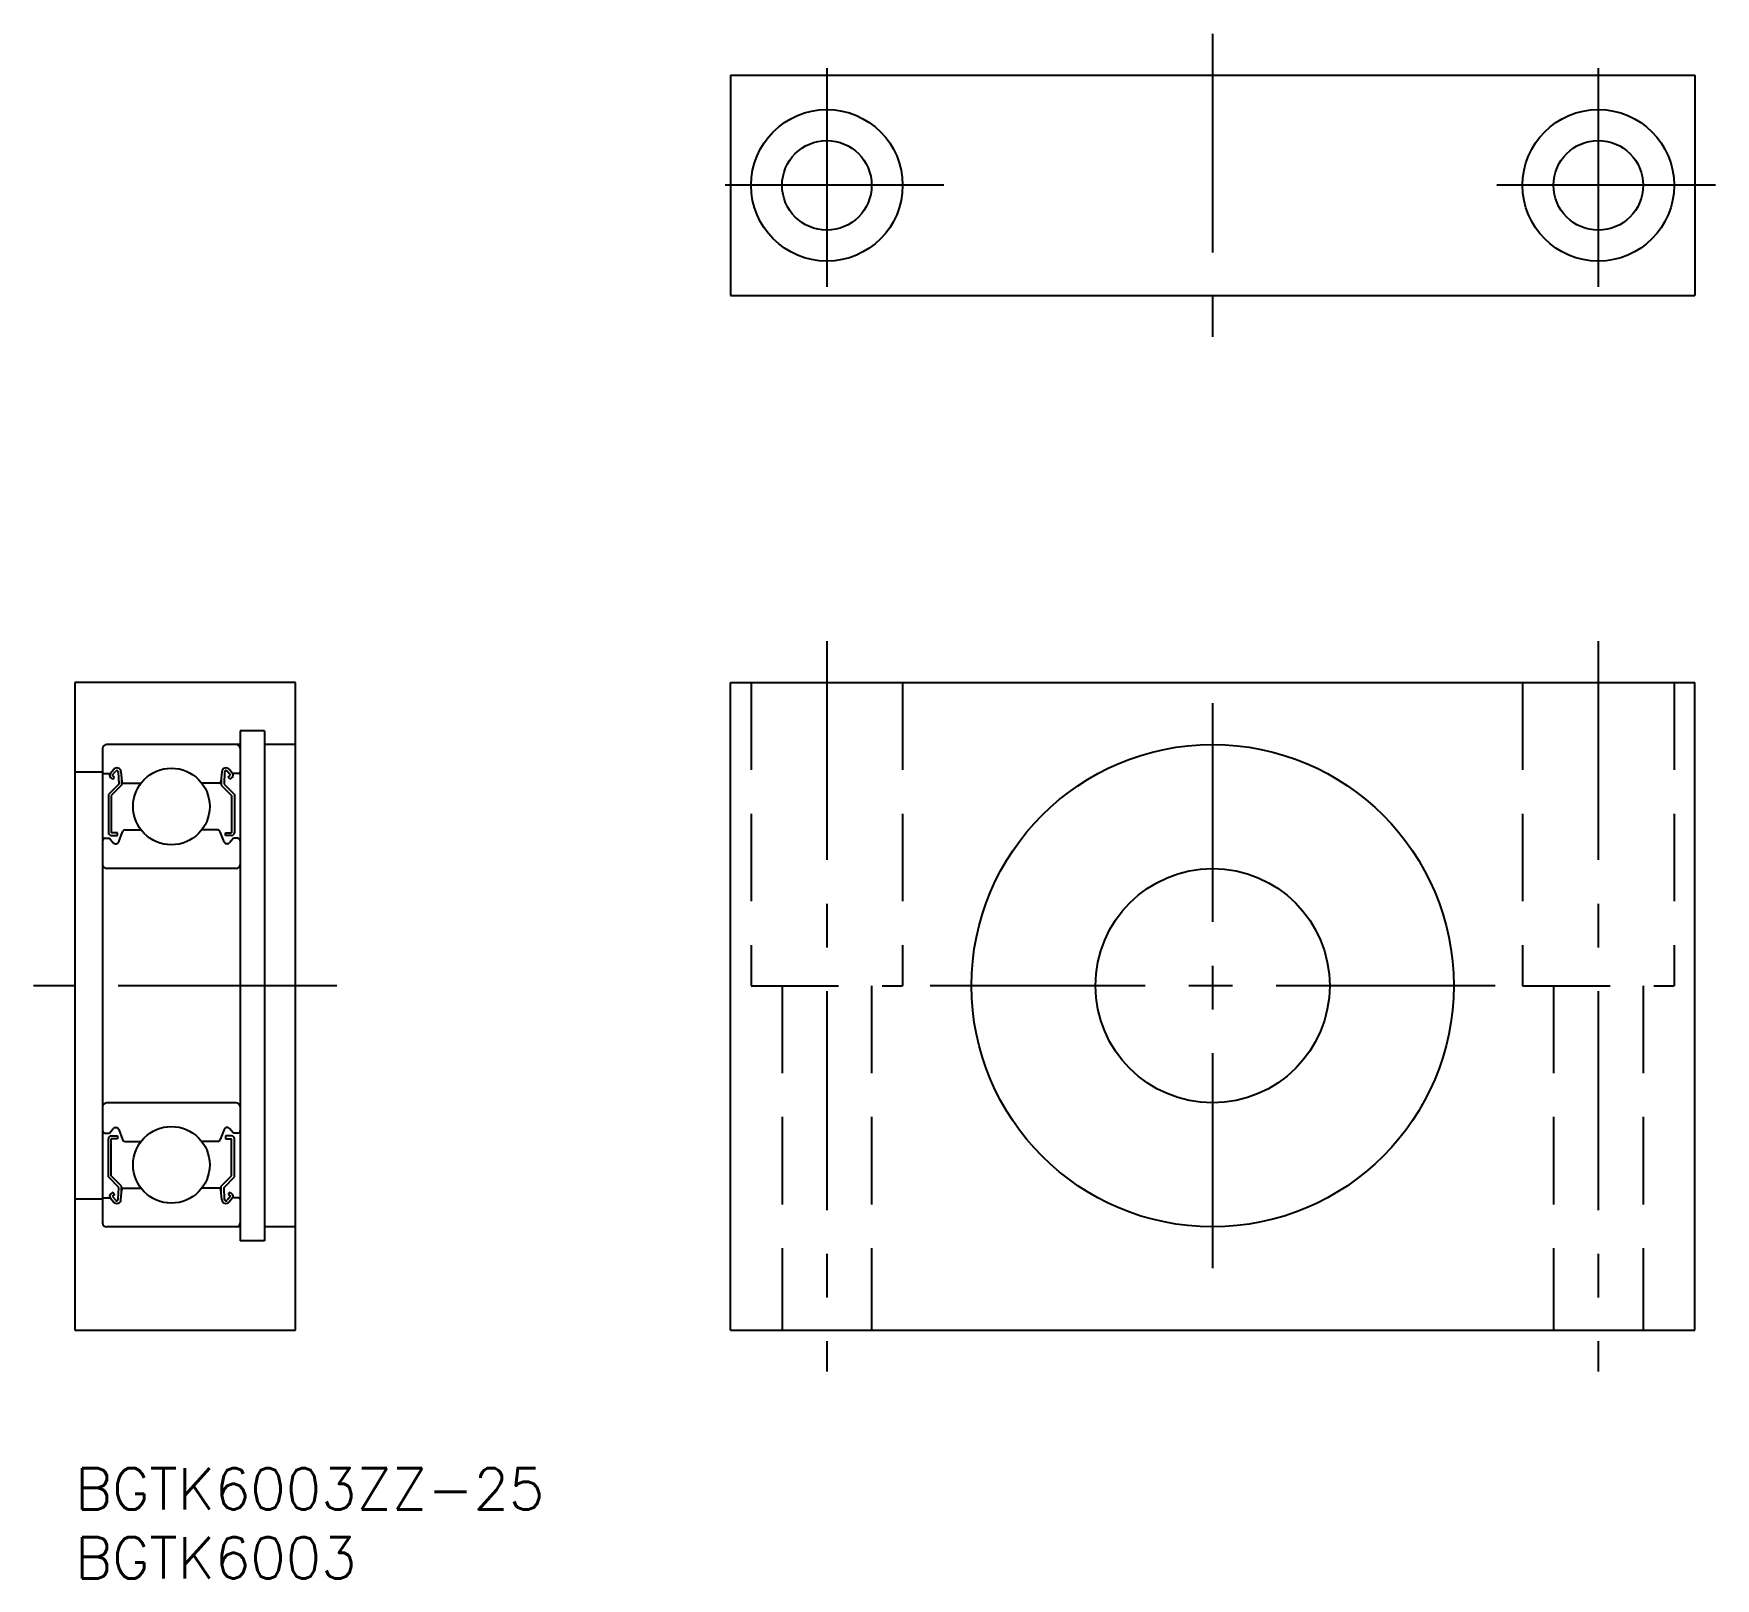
# Model space of a CAD drawing. Extents: x -3 to 119, y -8 to 104.
import ezdxf

# ---------------------------------------------------------------- set-up
doc = ezdxf.new("R2010")
doc.units = 0
doc.header["$LTSCALE"] = 0.5
doc.linetypes.add('CENTER', pattern=[50.8, 31.75, -6.35, 6.35, -6.35])
doc.linetypes.add('DASHED', pattern=[19.05, 12.7, -6.35])
for name, color, linetype in [('MSM_CENTER', 1, 'CENTER'), ('MSM_CONTINUOUS', 7, 'CONTINUOUS'), ('MSM_DASHED', 4, 'DASHED'), ('MSM_PART_NUMBER', 7, 'CONTINUOUS')]:
    doc.layers.add(name, color=color, linetype=linetype)
doc.styles.get("Standard").update_dxf_attribs({"font": 'txt.shx', "height": 3, "bigfont": 'bigfont.shx'})

# ---------------------------------------------------------------- blocks, each defined once
blk = doc.blocks.new('*U6')
at = {"layer": 'MSM_PART_NUMBER'}
blk.add_text('BGTK6003ZZ-25', height=3, dxfattribs=at).set_placement((0, -3))
blk = doc.blocks.new('*U7')
at = {"layer": 'MSM_PART_NUMBER'}
blk.add_text('BGTK6003', height=3, dxfattribs=at).set_placement((0, -8))

msp = doc.modelspace()

# ---------------------------------------------------------------- linework, layer by layer
at = {"layer": 'MSM_CENTER'}
for p, q in [((82.58, 104.07), (82.58, 82.07)), ((54.58, 101.57), (54.58, 84.57)), ((110.58, 101.57), (110.58, 84.57)), ((63.08, 93.07), (46.08, 93.07)), ((119.08, 93.07), (102.08, 93.07)), ((54.58, 60), (54.58, 7)), ((110.58, 60), (110.58, 7)), ((82.58, 55.5), (82.58, 14.5)), ((19, 35), (-3, 35)), ((103.08, 35), (62.08, 35))]:
    msp.add_line(p, q, dxfattribs=at)
at = {"layer": 'MSM_CONTINUOUS'}
for p, q in [((47.58, 101.07), (47.58, 85.07)), ((47.58, 101.07), (117.58, 101.07)), ((117.58, 101.07), (117.58, 85.07)), ((47.58, 85.07), (117.58, 85.07)), ((0, 57), (0, 10)), ((16, 57), (0, 57)), ((16, 10), (16, 57)), ((47.58, 10), (47.58, 57)), ((47.58, 57), (117.58, 57)), ((117.58, 10), (117.58, 57)), ((12, 52.5), (2.3, 52.5)), ((12, 53.5), (12, 16.5)), ((13.75, 53.5), (12, 53.5)), ((13.75, 53.5), (13.75, 16.5)), ((16, 52.5), (13.75, 52.5)), ((2, 52.2), (2, 17.8)), ((2, 50.5), (0, 50.5)), ((2.1, 50.4), (2.56, 50.4)), ((2.56, 50.4), (2.81, 50.7)), ((2.74, 49.99), (2.58, 50.12)), ((2.71, 50.27), (2.96, 50.57)), ((2.87, 50.14), (2.71, 50.27)), ((2.74, 49.99), (2.87, 50.14)), ((3.14, 50.51), (3.18, 49.63)), ((3.34, 50.53), (3.4, 49.79)), ((10.66, 50.53), (10.6, 49.79)), ((10.86, 50.51), (10.82, 49.63)), ((11.29, 50.27), (11.04, 50.57)), ((11.13, 50.14), (11.29, 50.27)), ((11.26, 49.99), (11.13, 50.14)), ((11.44, 50.4), (11.19, 50.7)), ((11.26, 49.99), (11.42, 50.12)), ((11.9, 50.4), (11.44, 50.4)), ((3.18, 49.63), (2.43, 48.88)), ((2.43, 48.88), (2.43, 46.1)), ((3.38, 49.55), (2.63, 48.8)), ((3.38, 50.02), (3.38, 49.55)), ((3.5, 49.7), (4.8, 49.7)), ((10.5, 49.7), (9.2, 49.7)), ((10.62, 50.02), (10.62, 49.55)), ((10.62, 49.55), (11.37, 48.8)), ((10.82, 49.63), (11.57, 48.88)), ((11.57, 48.88), (11.57, 46.1)), ((2.63, 48.8), (2.63, 46.1)), ((11.37, 48.8), (11.37, 46.1)), ((2.2, 45.7), (2.5, 45.7)), ((2.5, 45.7), (2.78, 45.37)), ((3.08, 46.1), (2.63, 46.1)), ((2.63, 45.9), (3.08, 45.9)), ((2.93, 45.3), (2.99, 45.3)), ((3.08, 45.9), (3.08, 46.1)), ((3.18, 45.43), (3.45, 46.17)), ((3.64, 46.3), (4.8, 46.3)), ((10.36, 46.3), (9.2, 46.3)), ((10.82, 45.43), (10.55, 46.17)), ((10.92, 46.1), (11.37, 46.1)), ((10.92, 45.9), (10.92, 46.1)), ((11.37, 45.9), (10.92, 45.9)), ((11.07, 45.3), (11.01, 45.3)), ((11.5, 45.7), (11.22, 45.37)), ((11.8, 45.7), (11.5, 45.7)), ((11.7, 43.5), (2.3, 43.5)), ((11.7, 26.5), (2.3, 26.5)), ((2.5, 24.3), (2.78, 24.63)), ((2.93, 24.7), (2.99, 24.7)), ((3.18, 24.57), (3.45, 23.83)), ((10.82, 24.57), (10.55, 23.83)), ((11.07, 24.7), (11.01, 24.7)), ((11.5, 24.3), (11.22, 24.63)), ((2.2, 24.3), (2.5, 24.3)), ((2.43, 21.12), (2.43, 23.9)), ((2.63, 24.1), (3.08, 24.1)), ((2.63, 21.2), (2.63, 23.9)), ((3.08, 23.9), (2.63, 23.9)), ((3.08, 24.1), (3.08, 23.9)), ((3.64, 23.7), (4.8, 23.7)), ((10.36, 23.7), (9.2, 23.7)), ((10.92, 24.1), (10.92, 23.9)), ((11.37, 24.1), (10.92, 24.1)), ((10.92, 23.9), (11.37, 23.9)), ((11.37, 21.2), (11.37, 23.9)), ((11.8, 24.3), (11.5, 24.3)), ((11.57, 21.12), (11.57, 23.9)), ((3.18, 20.37), (2.43, 21.12)), ((3.38, 20.45), (2.63, 21.2)), ((10.62, 20.45), (11.37, 21.2)), ((10.82, 20.37), (11.57, 21.12)), ((2.1, 19.6), (2.56, 19.6)), ((2.56, 19.6), (2.81, 19.3)), ((2.74, 20.01), (2.58, 19.88)), ((2.87, 19.86), (2.71, 19.73)), ((2.71, 19.73), (2.96, 19.43)), ((2.74, 20.01), (2.87, 19.86)), ((3.14, 19.49), (3.18, 20.37)), ((3.34, 19.47), (3.4, 20.21)), ((3.38, 19.98), (3.38, 20.45)), ((3.5, 20.3), (4.8, 20.3)), ((10.5, 20.3), (9.2, 20.3)), ((10.66, 19.47), (10.6, 20.21)), ((10.62, 19.98), (10.62, 20.45)), ((10.86, 19.49), (10.82, 20.37)), ((11.29, 19.73), (11.04, 19.43)), ((11.26, 20.01), (11.13, 19.86)), ((11.13, 19.86), (11.29, 19.73)), ((11.44, 19.6), (11.19, 19.3)), ((11.26, 20.01), (11.42, 19.88)), ((11.9, 19.6), (11.44, 19.6)), ((2, 19.5), (0, 19.5)), ((12, 17.5), (2.3, 17.5)), ((16, 17.5), (13.75, 17.5)), ((13.75, 16.5), (12, 16.5)), ((0, 10), (16, 10)), ((47.58, 10), (117.58, 10))]:
    msp.add_line(p, q, dxfattribs=at)
for centre, radius in [((54.58, 93.07), 5.5), ((110.58, 93.07), 5.5), ((54.58, 93.07), 3.25), ((110.58, 93.07), 3.25), ((82.58, 35), 17.5), ((7, 48), 2.78), ((82.58, 35), 8.5), ((7, 22), 2.78)]:
    msp.add_circle(centre, radius, dxfattribs=at)
for centre, radius, start, end in [((2.3, 52.2), 0.3, 90, 180), ((11.7, 52.2), 0.3, 0, 90), ((2.1, 50.5), 0.1, 180, 270), ((2.71, 50.27), 0.2, 140.0033, 230.0818), ((3.04, 50.5), 0.3, 4.9968, 140.0031), ((3.04, 50.51), 0.1, 2.8198, 140.0012), ((10.96, 50.5), 0.3, 39.9969, 175.0032), ((10.96, 50.51), 0.1, 39.9988, 177.1802), ((11.29, 50.27), 0.2, 309.9182, 39.9967), ((11.9, 50.5), 0.1, 270, 0), ((3.5, 49.8), 0.1, 184.9968, 270), ((10.5, 49.8), 0.1, 270, 355.0032), ((2.2, 45.5), 0.2, 90, 180), ((2.63, 46.1), 0.2, 180, 270), ((2.93, 45.5), 0.2, 219.9947, 270), ((2.99, 45.5), 0.2, 270, 339.9921), ((3.64, 46.1), 0.2, 90, 159.9921), ((10.36, 46.1), 0.2, 20.0079, 90), ((11.01, 45.5), 0.2, 200.0079, 270), ((11.07, 45.5), 0.2, 270, 320.0053), ((11.37, 46.1), 0.2, 270, 0), ((11.8, 45.5), 0.2, 0, 90), ((2.3, 43.8), 0.3, 180, 270), ((11.7, 43.8), 0.3, 270, 0), ((2.3, 26.2), 0.3, 90, 180), ((11.7, 26.2), 0.3, 0, 90), ((2.2, 24.5), 0.2, 180, 270), ((2.93, 24.5), 0.2, 90, 140.0053), ((2.99, 24.5), 0.2, 20.0079, 90), ((11.01, 24.5), 0.2, 90, 159.9921), ((11.07, 24.5), 0.2, 39.9947, 90), ((11.8, 24.5), 0.2, 270, 0), ((2.63, 23.9), 0.2, 90, 180), ((3.64, 23.9), 0.2, 200.0079, 270), ((10.36, 23.9), 0.2, 270, 339.9921), ((11.37, 23.9), 0.2, 0, 90), ((2.1, 19.5), 0.1, 90, 180), ((2.71, 19.73), 0.2, 129.9182, 219.9967), ((3.5, 20.2), 0.1, 90, 175.0032), ((10.5, 20.2), 0.1, 4.9968, 90), ((11.29, 19.73), 0.2, 320.0033, 50.0818), ((11.9, 19.5), 0.1, 0, 90), ((3.04, 19.5), 0.3, 219.9969, 355.0032), ((3.04, 19.49), 0.1, 219.9988, 357.1802), ((10.96, 19.5), 0.3, 184.9968, 320.0031), ((10.96, 19.49), 0.1, 182.8198, 320.0012), ((2.3, 17.8), 0.3, 180, 270), ((11.7, 17.8), 0.3, 270, 0)]:
    msp.add_arc(centre, radius, start, end, dxfattribs=at)
at = {"layer": 'MSM_DASHED'}
for p, q in [((49.08, 57), (49.08, 35)), ((60.08, 57), (60.08, 35)), ((105.08, 57), (105.08, 35)), ((116.08, 57), (116.08, 35)), ((49.08, 35), (60.08, 35)), ((51.33, 35), (51.33, 10)), ((57.83, 35), (57.83, 10)), ((105.08, 35), (116.08, 35)), ((107.33, 35), (107.33, 10)), ((113.83, 35), (113.83, 10))]:
    msp.add_line(p, q, dxfattribs=at)

# ---------------------------------------------------------------- block references
at = {"layer": 'MSM_CONTINUOUS'}
for name in ['*U6', '*U7']:
    msp.add_blockref(name, (0, 0), dxfattribs=at)

doc.saveas('drawing.dxf')
